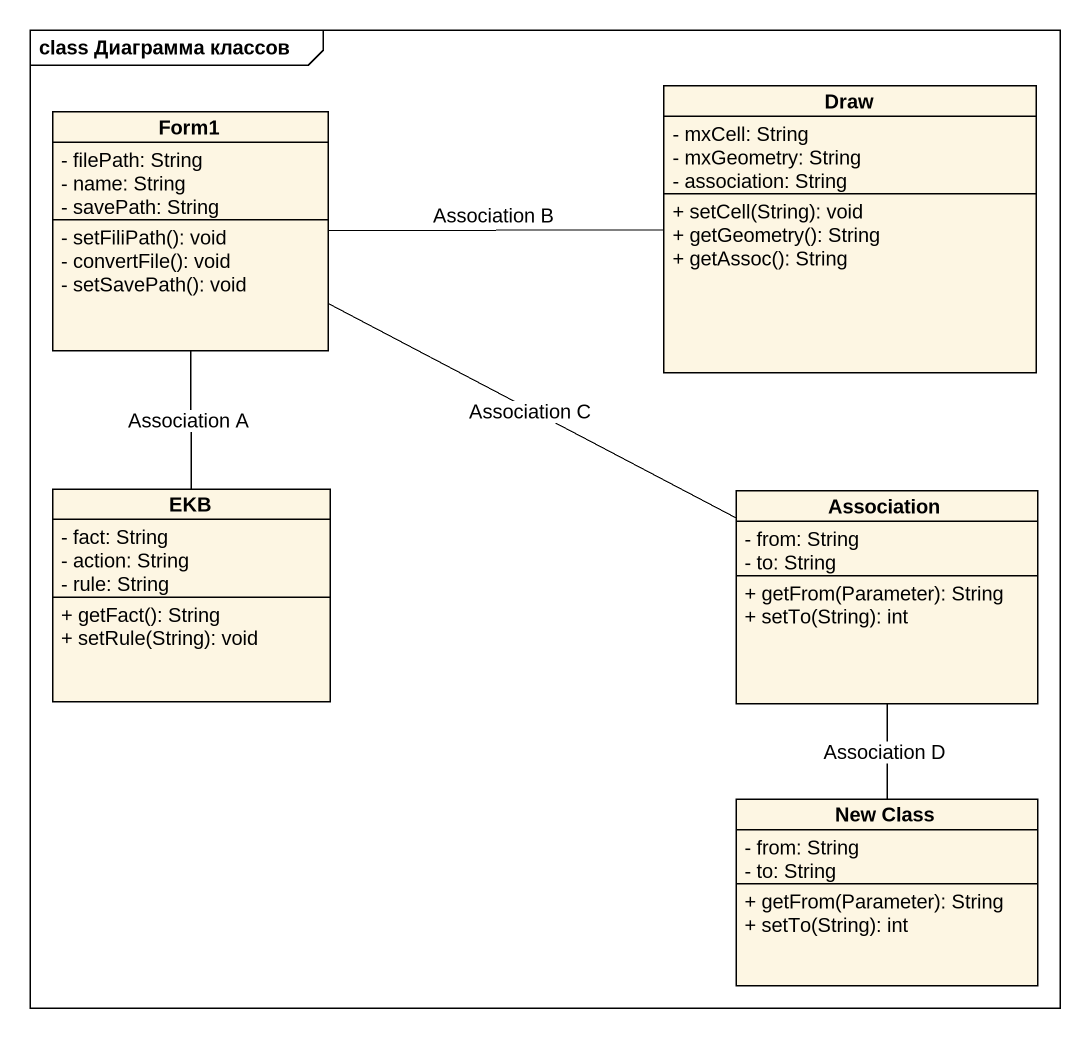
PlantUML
@startuml
mainframe class Диаграмма классов
hide circle
hide empty members
skinparam classAttributeIconSize 0
class Form1 {
  - filePath: String
  - name: String
  - savePath: String
  - setFiliPath(): void
  - convertFile(): void
  - setSavePath(): void
}
class Draw {
  - mxCell: String
  - mxGeometry: String
  - association: String
  + setCell(String): void
  + getGeometry(): String
  + getAssoc(): String
}
class EKB {
  - fact: String
  - action: String
  - rule: String
  + getFact(): String
  + setRule(String): void
}
class Association {
  - from: String
  - to: String
  + getFrom(Parameter): String
  + setTo(String): int
}
class "New Class" as New_Class {
  - from: String
  - to: String
  + getFrom(Parameter): String
  + setTo(String): int
}
Form1 -right- Draw : Association B
Form1 -- EKB : Association A
Form1 -right- Association : Association C
New_Class -up- Association : Association D
@enduml
